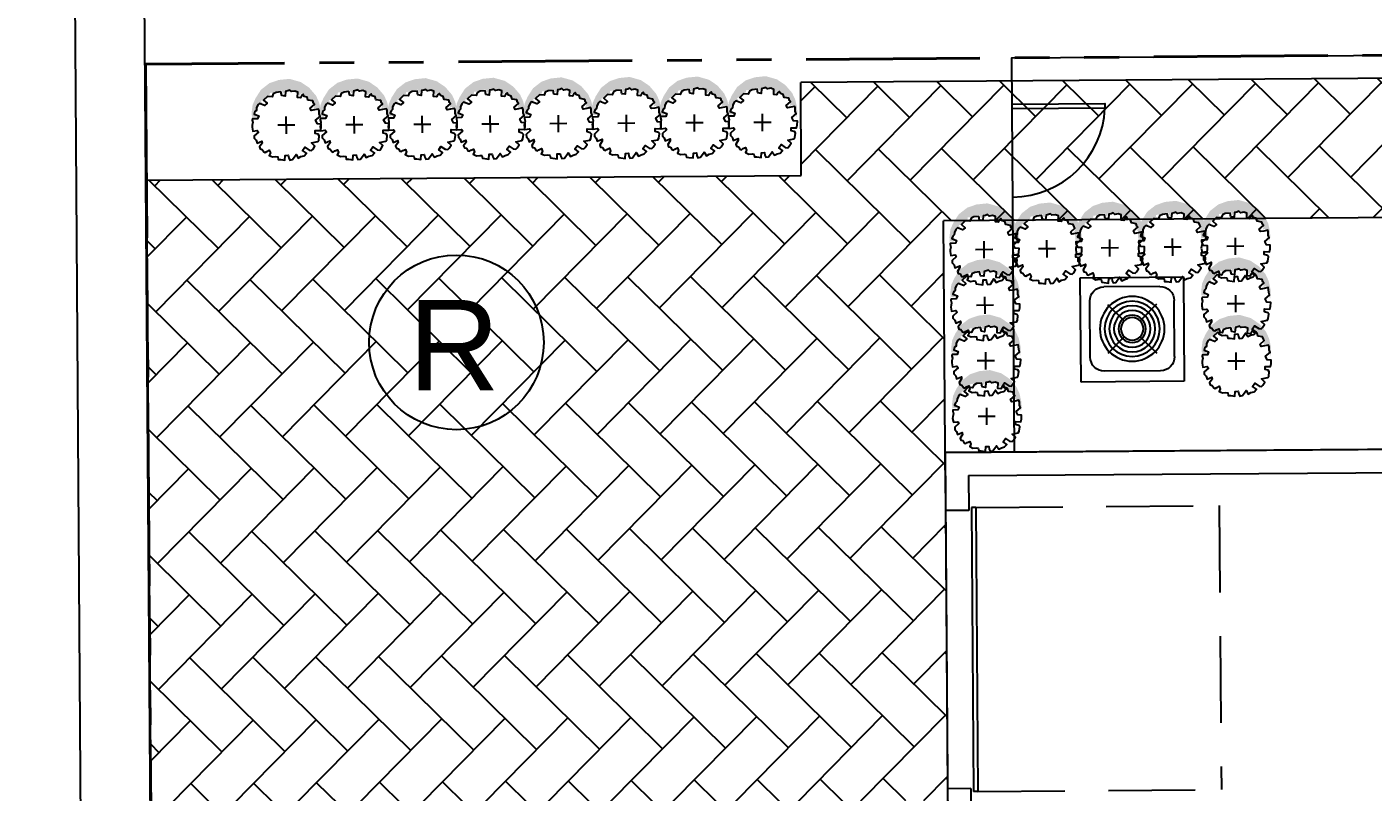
# Model space of a CAD drawing. Header units: feet. Extents: x 919634 to 928945, y 707022 to 708026.
# Drawn here: x 920986.27 to 921024.99, y 707318.52 to 707340.53 of the extents above; entities that cross this region are included whole.
import ezdxf
from ezdxf.enums import TextEntityAlignment as Align

# ---------------------------------------------------------------- set-up
doc = ezdxf.new("R2010")
doc.units = ezdxf.units.FT
doc.header["$LTSCALE"] = 20
doc.header["$MEASUREMENT"] = 0
doc.linetypes.add('Site Plan$0$HIDDEN2', pattern=[0.1875, 0.125, -0.0625])
doc.linetypes.add('Site Plan$0$PHANTOM2', pattern=[1.25, 0.625, -0.125, 0.125, -0.125, 0.125, -0.125])
for name, color, linetype in [('-u-site-xref', 7, 'Continuous'), ('Site Plan$0$-u-site-bldg_interior', 252, 'Continuous'), ('Site Plan$0$-u-site-fence', 4, 'Site Plan$0$FENCELINE1'), ('Site Plan$0$A-DOOR-EXT_WINDOWS', 253, 'Continuous'), ('Site Plan$0$A-HVAC-EXT', 253, 'Continuous'), ('Site Plan$0$SP-BLDG-ROOF ABOVE', 4, 'Site Plan$0$HIDDEN2'), ('Site Plan$0$SP-LOT PAVERS', 254, 'Continuous'), ('Site Plan$0$SP-PARKING DESIGNATION', 254, 'Continuous'), ('x-RL TH4-LP Block$0$LK-SHRB-035M', 253, 'Continuous'), ('x-RL TH4-LP Block$0$LK-SHRB-TRNK', 253, 'Continuous'), ('x-RL TH4-LP Block$0$LP-SHRB', 253, 'Continuous')]:
    doc.layers.add(name, color=color, linetype=linetype)
for name, color, linetype, lineweight in [('Site Plan$0$SP-CURB', 3, 'Continuous', 25), ('Site Plan$0$SP-LOT LINES', 252, 'Site Plan$0$PHANTOM2', 40), ('Site Plan$0$SP-SIDEWALK', 2, 'Continuous', 25), ('SP-BUILDING-FOOTPRINT', 1, 'Continuous', 25)]:
    doc.layers.add(name, color=color, linetype=linetype, lineweight=lineweight)
doc.layers.add('x-RL TH4-LP Block$0$LK-SHRB-SHAD', color=253, linetype='Continuous', plot=False)
doc.layers.get('-u-site-xref').off()
doc.styles.add('Site Plan$0$ARIAL', font='arial.ttf')
doc.linetypes.add('Site Plan$0$FENCELINE1', pattern='A,0.25,-0.1,[133,ltypeshp.shx,S=0.1,R=0,X=-0.1,Y=0],-0.1,1', length=1.45)

# ---------------------------------------------------------------- blocks, each defined once
blk = doc.blocks.new('Site Plan$0$A$C11AE1C12')
at = {"layer": 'Site Plan$0$A-HVAC-EXT'}
for p, q in [((44, 44.54), (0, 44.54)), ((0, 44.54), (0, 0)), ((44, 0), (44, 44.54)), ((34, 40), (10, 40)), ((4, 34), (4, 10)), ((18.6, 25.4), (11.53, 32.47)), ((25.4, 25.4), (32.47, 32.47)), ((40, 34), (40, 10)), ((11.53, 11.53), (18.6, 18.6)), ((32.47, 11.53), (25.4, 18.6)), ((0, 0), (44, 0)), ((34, 4), (10, 4))]:
    blk.add_line(p, q, dxfattribs=at)
for radius in [13.81, 11.81, 9.81, 7.81, 5.81, 4.81]:
    blk.add_circle((22, 22), radius, dxfattribs=at)
for centre, start, end in [((10, 34), 90, 180), ((34, 34), 0, 90), ((10, 10), 180, 270), ((34, 10), 270, 0)]:
    blk.add_arc(centre, 6, start, end, dxfattribs=at)
blk = doc.blocks.new('Site Plan$0$A$C05C92244')
at = {"layer": 'Site Plan$0$A-DOOR-EXT_WINDOWS'}
blk.add_lwpolyline([(32, 32.05), (32, 0.04), (30.4, 0.04), (30.4, 32.05)], close=True, dxfattribs=at)
blk.add_arc((32.08, 32.08), 32.08, 180.0573, 267.0051, dxfattribs=at)
blk = doc.blocks.new('Site Plan')
at = {"layer": 'Site Plan$0$SP-LOT PAVERS'}
h = blk.add_hatch(dxfattribs=at)
h.set_pattern_fill('AR-HBONE', color=256, scale=0.32, angle=-89.58178215)
h.paths.add_polyline_path([(921008.542, 707336.258), (920989.706, 707336.123), (920989.835, 707318.124), (921012.75, 707318.288), (921012.631, 707334.954), (921028.551, 707335.068), (921028.599, 707328.401), (921032.929, 707328.432), (921032.852, 707339.099), (921008.527, 707338.925)])
at = {"layer": 'Site Plan$0$-u-site-bldg_interior'}
for p, q in [((921012.679, 707328.288, -0.001), (921029.322, 707328.407, -0.001)), ((921012.679, 707328.288, -0.001), (921012.691, 707326.621, -0.001)), ((921013.35, 707327.626, -0.001), (921029.327, 707327.74, -0.001)), ((921013.35, 707327.626, -0.001), (921013.358, 707326.626, -0.001)), ((921013.358, 707326.626, -0.001), (921012.691, 707326.621, -0.001)), ((921012.691, 707326.621, -0.001), (921012.748, 707318.621, -0.001)), ((921013.565, 707326.711, -0.001), (921013.44, 707326.71, -0.001)), ((921013.44, 707326.71, -0.001), (921013.499, 707318.543, -0.001)), ((921013.565, 707326.711, -0.001), (921013.624, 707318.544, -0.001)), ((921013.415, 707318.626, -0.001), (921012.748, 707318.621, -0.001)), ((921012.748, 707318.621, -0.001), (921012.755, 707317.621, -0.001)), ((921013.415, 707318.626, -0.001), (921013.422, 707317.626, -0.001)), ((921013.624, 707318.544, -0.001), (921013.499, 707318.543, -0.001))]:
    blk.add_line(p, q, dxfattribs=at)
at = {"layer": 'Site Plan$0$-u-site-fence', "ltscale": 0.15, "elevation": -0.001}
blk.add_lwpolyline([(921014.679, 707328.302), (921014.598, 707339.635), (921032.848, 707339.765)], dxfattribs=at)
at = {"layer": 'Site Plan$0$SP-BLDG-ROOF ABOVE'}
for p, q in [((921013.565, 707326.711, -0.001), (921020.565, 707326.761, -0.001)), ((921020.565, 707326.761, -0.001), (921020.624, 707318.594, -0.001)), ((921013.624, 707318.544, -0.001), (921020.624, 707318.594, -0.001))]:
    blk.add_line(p, q, dxfattribs=at)
at = {"layer": 'Site Plan$0$SP-CURB'}
for p, q in [((920991.445, 707090.176), (920988.258, 707538.193)), ((920989.496, 707083.041), (920986.272, 707536.179))]:
    blk.add_line(p, q, dxfattribs=at)
at = {"layer": 'Site Plan$0$SP-LOT LINES', "ltscale": 0.4, "elevation": -0.001}
blk.add_lwpolyline([(921083.839, 707317.796), (921083.68, 707340.129), (920989.682, 707339.457), (920989.842, 707317.124)], close=True, dxfattribs=at)
at = {"layer": 'Site Plan$0$SP-PARKING DESIGNATION'}
blk.add_circle((920998.624, 707331.456), 2.511, dxfattribs=at)
at = {"layer": 'Site Plan$0$SP-SIDEWALK'}
for p, q in [((921032.852, 707339.099, -0.001), (921008.527, 707338.925, -0.001)), ((921008.542, 707336.258, -0.001), (921008.527, 707338.925, -0.001)), ((920989.706, 707336.123, -0.001), (921008.542, 707336.258, -0.001)), ((920989.707, 707335.952, -0.001), (920989.836, 707317.959, -0.001)), ((921028.551, 707335.068, -0.001), (921012.631, 707334.954, -0.001)), ((921012.687, 707327.121, -0.001), (921012.631, 707334.954, -0.001))]:
    blk.add_line(p, q, dxfattribs=at)
at = {"layer": 'Site Plan$0$-u-site-fence', "xscale": 0.08333333333333337, "yscale": 0.08333333333333337, "zscale": 0.08333333333333337, "rotation": 90.40944444410502}
blk.add_blockref('Site Plan$0$A$C05C92244', (921017.297, 707335.654, -0.001), dxfattribs=at)
at = {"layer": 'Site Plan$0$A-HVAC-EXT', "extrusion": (5.60067e-10, 4.0024e-12, -1), "xscale": 0.0673535927006855, "yscale": 0.0673535927006855, "zscale": -0.06735359270068553, "rotation": 179.590555555895}
blk.add_blockref('Site Plan$0$A$C11AE1C12', (-921016.567, 707333.316, 0.001), dxfattribs=at)
at = {"layer": 'Site Plan$0$SP-PARKING DESIGNATION', "style": 'Site Plan$0$ARIAL'}
blk.add_text('R', height=2.6, dxfattribs=at).set_placement((920998.556, 707330.077, 0), align=Align.CENTER)
blk = doc.blocks.new('x-RL TH4-LP Block$0$SHRUB-LRG-241')
at = {"layer": 'x-RL TH4-LP Block$0$LK-SHRB-SHAD'}
blk.add_hatch(color=256, dxfattribs=at).paths.add_polyline_path([(0.079, 0.498), (0.186, 0.506), (0.301, 0.491), (0.399, 0.446), (0.521, 0.367), (0.616, 0.243), (0.662, 0.107), (0.677, -0.052), (0.629, -0.217), (0.545, -0.339), (0.429, -0.437), (0.329, -0.482), (0.208, -0.508), (0.129, -0.51), (0.06, -0.5), (0.151, -0.489), (0.16, -0.467), (0.238, -0.458), (0.251, -0.432), (0.242, -0.402), (0.258, -0.404), (0.292, -0.419), (0.327, -0.395), (0.364, -0.354), (0.382, -0.321), (0.423, -0.278), (0.434, -0.256), (0.466, -0.245), (0.458, -0.215), (0.432, -0.198), (0.436, -0.187), (0.488, -0.174), (0.497, -0.141), (0.492, -0.078), (0.516, -0.052), (0.506, -0.017), (0.506, 0.026), (0.464, 0.026), (0.464, 0.046), (0.51, 0.063), (0.486, 0.148), (0.473, 0.237), (0.445, 0.239), (0.416, 0.293), (0.384, 0.3), (0.36, 0.369), (0.325, 0.35), (0.316, 0.361), (0.329, 0.391), (0.273, 0.433), (0.223, 0.437), (0.197, 0.463), (0.162, 0.476), (0.134, 0.437), (0.121, 0.452), (0.129, 0.498)])
at = {"layer": 'x-RL TH4-LP Block$0$LK-SHRB-035M'}
blk.add_lwpolyline([(-0.025, 0.499), (-0.082, 0.489), (-0.082, 0.489), (-0.082, 0.489), (-0.074, 0.425), (-0.099, 0.408), (-0.154, 0.47), (-0.187, 0.47), (-0.216, 0.442), (-0.26, 0.429), (-0.231, 0.359), (-0.26, 0.356), (-0.314, 0.393), (-0.345, 0.383), (-0.352, 0.354), (-0.387, 0.332), (-0.395, 0.31), (-0.38, 0.288), (-0.363, 0.251), (-0.403, 0.236), (-0.439, 0.253), (-0.461, 0.205), (-0.456, 0.156), (-0.461, 0.129), (-0.5, 0.121), (-0.503, 0.085), (-0.513, 0.024), (-0.442, 0.019), (-0.439, -0.025), (-0.478, -0.033), (-0.509, -0.047), (-0.503, -0.087), (-0.429, -0.14), (-0.481, -0.172), (-0.461, -0.211), (-0.449, -0.258), (-0.412, -0.292), (-0.371, -0.236), (-0.324, -0.27), (-0.366, -0.331), (-0.371, -0.368), (-0.351, -0.388), (-0.307, -0.417), (-0.26, -0.368), (-0.243, -0.459), (-0.221, -0.473), (-0.158, -0.481), (-0.136, -0.466), (-0.123, -0.42), (-0.079, -0.42), (-0.082, -0.498), (-0.042, -0.508), (0.014, -0.51), (0.019, -0.454), (0.07, -0.429), (0.122, -0.495), (0.161, -0.481), (0.207, -0.481), (0.232, -0.473), (0.22, -0.415), (0.212, -0.366), (0.247, -0.349), (0.3, -0.412), (0.319, -0.399), (0.352, -0.388), (0.364, -0.319), (0.408, -0.307), (0.42, -0.266), (0.453, -0.248), (0.438, -0.229), (0.401, -0.209), (0.406, -0.167), (0.483, -0.171), (0.499, -0.128), (0.49, -0.077), (0.512, -0.053), (0.501, -0.025), (0.494, 0.009), (0.425, 0.016), (0.433, 0.063), (0.487, 0.075), (0.481, 0.146), (0.46, 0.188), (0.418, 0.205), (0.423, 0.273), (0.369, 0.33), (0.322, 0.276), (0.322, 0.276), (0.291, 0.315), (0.291, 0.315), (0.321, 0.389), (0.299, 0.413), (0.255, 0.433), (0.22, 0.435), (0.203, 0.457), (0.166, 0.469), (0.139, 0.403), (0.097, 0.42), (0.095, 0.494), (0.078, 0.497), (0.041, 0.488), (0.003, 0.497)], close=True, dxfattribs=at)
at = {"layer": 'x-RL TH4-LP Block$0$LK-SHRB-TRNK'}
for p, q in [((-0.125, 0), (0.125, 0)), ((0, -0.125), (0, 0.125))]:
    blk.add_line(p, q, dxfattribs=at)
blk = doc.blocks.new('x-RL TH4-LP Block', base_point=(1241.699, -401.822))
at = {"layer": 'x-RL TH4-LP Block$0$LP-SHRB', "xscale": 1.966899649314303, "yscale": 1.966899649314303}
for p, zscale in [((1328.58, -311.86), 2.185089498506832), ((1328.577, -313.816), 1.966899649314303), ((1328.574, -315.773), 1.966899649314303), ((1328.571, -317.729), 1.966899649314303), ((1328.568, -319.685), 1.966899649314303), ((1328.565, -321.642), 1.966899649314303), ((1328.563, -323.598), 1.966899649314303), ((1328.56, -325.554), 1.966899649314303), ((1320.063, -331.944), 2.185089498506832), ((1321.661, -331.93), 1.966899649314303), ((1323.259, -331.917), 1.966899649314303), ((1324.857, -331.903), 1.966899649314303), ((1324.868, -333.71), 1.966899649314303), ((1324.879, -335.517), 1.966899649314303), ((1324.891, -337.324), 1.966899649314303), ((1321.599, -339.131), 1.966899649314303), ((1323.251, -339.131), 1.966899649314303), ((1324.902, -339.131), 1.966899649314303)]:
    blk.add_blockref('x-RL TH4-LP Block$0$SHRUB-LRG-241', p, dxfattribs=dict(at, zscale=zscale))

msp = doc.modelspace()

# ---------------------------------------------------------------- block references
at = {"layer": '-u-site-xref'}
msp.add_blockref('Site Plan', (0, 0), dxfattribs=at)

# ---------------------------------------------------------------- next in the draw order: linework, layer by layer
at = {"layer": 'SP-BUILDING-FOOTPRINT', "elevation": -0.001}
msp.add_lwpolyline([(921065.485, 707274.012), (921065.411, 707284.33), (921067.411, 707284.344), (921067.249, 707307.01), (921065.249, 707306.996), (921065.175, 707317.329), (921067.175, 707317.343), (921067.082, 707330.343), (921071.082, 707330.372), (921071.013, 707340.038), (921065.013, 707339.995), (921065.013, 707339.996), (921032.848, 707339.765), (921032.929, 707328.432), (921012.679, 707328.288), (921012.755, 707317.621), (921001.922, 707317.544), (921002.003, 707306.211), (921022.253, 707306.355), (921022.41, 707284.356), (921002.16, 707284.211), (921002.241, 707272.878)], dxfattribs=at)

# ---------------------------------------------------------------- next in the draw order: block references
at = {"layer": '-u-site-xref', "rotation": 90.40944451206967}
msp.add_blockref('x-RL TH4-LP Block', (921084.313, 707251.464, 0), dxfattribs=at)

doc.saveas('drawing.dxf')
